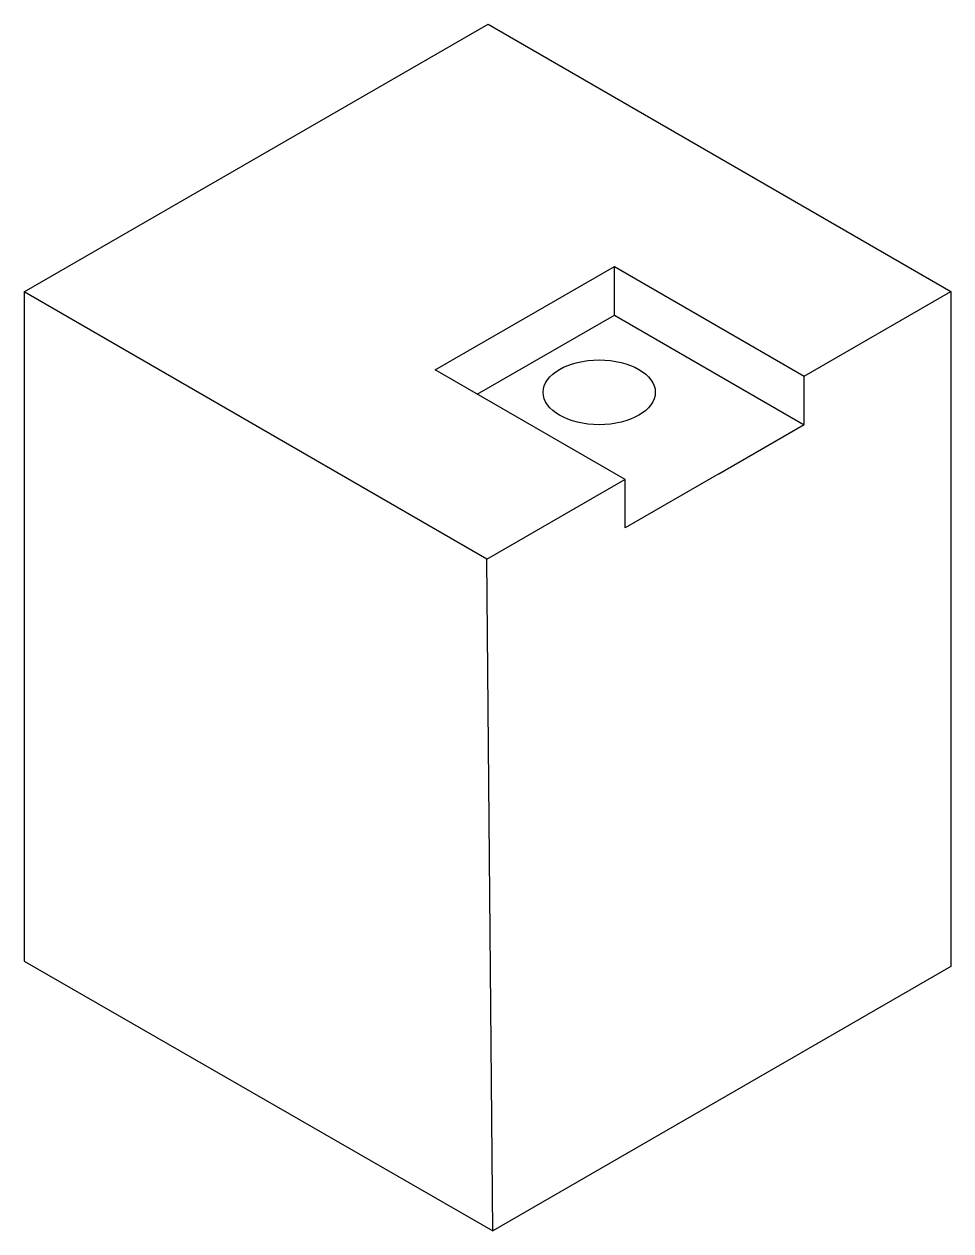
# Model space of a CAD drawing. Header units: inches. Extents: x 8.7 to 25.9, y 0 to 22.3.
import ezdxf

# ---------------------------------------------------------------- set-up
doc = ezdxf.new("R2010")
doc.units = ezdxf.units.IN
doc.header["$MEASUREMENT"] = 0

msp = doc.modelspace()

# ---------------------------------------------------------------- linework, layer by layer
for p, q in [((8.732, 17.31), (17.307, 22.261)), ((17.307, 22.261), (25.863, 17.321)), ((16.331, 15.868), (19.643, 17.78)), ((19.643, 17.78), (23.152, 15.754)), ((19.644, 16.882), (19.644, 17.779)), ((17.288, 12.37), (8.732, 17.31)), ((8.732, 17.31), (8.732, 4.937)), ((23.15, 15.755), (25.863, 17.321)), ((25.863, 17.321), (25.863, 4.843)), ((17.108, 15.419), (19.643, 16.883)), ((19.644, 16.882), (23.153, 14.856)), ((19.843, 13.84), (16.331, 15.868)), ((23.152, 14.857), (23.152, 15.754)), ((21.575, 13.947), (23.152, 14.857)), ((17.288, 12.37), (19.838, 13.843)), ((21.575, 13.947), (19.843, 12.947)), ((19.843, 12.947), (19.843, 13.84)), ((17.393, -0.047), (17.288, 12.37)), ((8.732, 4.937), (17.393, -0.047)), ((25.863, 4.843), (17.393, -0.047))]:
    msp.add_line(p, q)
msp.add_ellipse((19.362, 15.455), major_axis=(-1.037, 0), ratio=0.57735)

doc.saveas('drawing.dxf')
